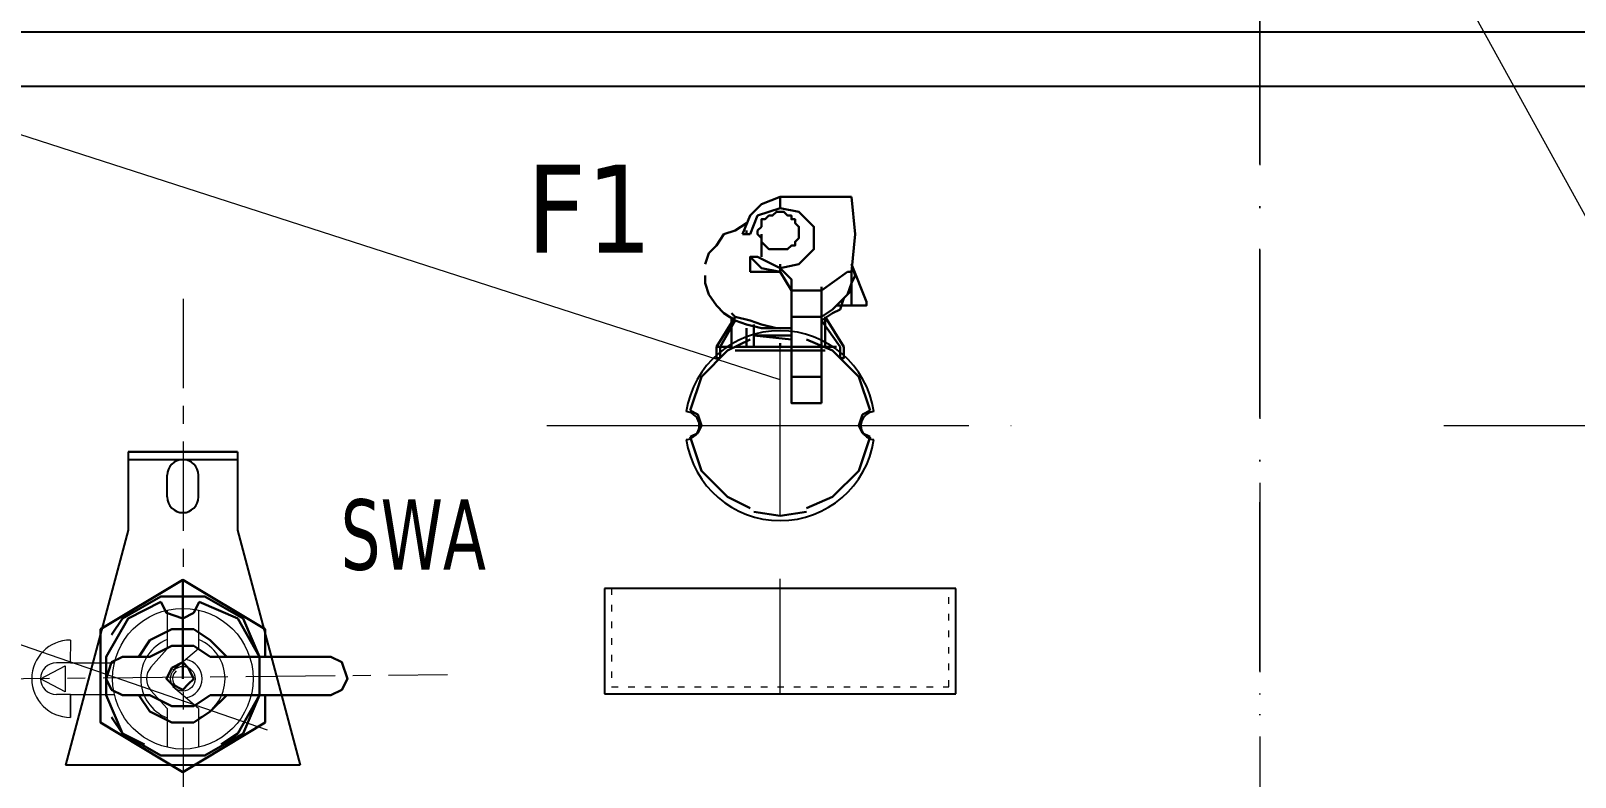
# Model space of a CAD drawing. Header units: millimetres. Extents: x 13152 to 84873, y -6229 to 22177.
# Drawn here: x 29852.2 to 30291.7, y 11458.2 to 11670.4 of the extents above; entities that cross this region are included whole.
import ezdxf

# ---------------------------------------------------------------- set-up
doc = ezdxf.new("R2010")
doc.units = ezdxf.units.MM
doc.header["$LTSCALE"] = 4
for name, pattern in [('ACAD_ISO03W100', [1.18, 0.47, -0.71]), ('ACAD_ISO10W100', [18, 12, -3, 0, -3]), ('CENTERX2', [101.6, 63.5, -12.7, 12.7, -12.7])]:
    doc.linetypes.add(name, pattern=pattern)
doc.layers.add('1', color=12, linetype='Continuous')
for name, color, linetype, lineweight in [('标注、文本', 3, 'Continuous', 25), ('粗实线', 4, 'Continuous', 53), ('铁心', 3, 'Continuous', 0)]:
    doc.layers.add(name, color=color, linetype=linetype, lineweight=lineweight)
doc.styles.add('Tahoma$001', font='tahoma.ttf', dxfattribs={"height": 2.159784})

msp = doc.modelspace()

# ---------------------------------------------------------------- linework, layer by layer
at = {"color": 0, "linetype": 'ByBlock'}
for p, q in [((29879.84, 11550.73), (29879.84, 11528.46)), ((29911.04, 11550.73), (29879.84, 11550.73)), ((29879.84, 11550.73), (29911.04, 11550.73)), ((29911.04, 11550.73), (29911.04, 11528.46)), ((29879.84, 11548.51), (29911.04, 11548.51)), ((29890.98, 11537.88), (29890.98, 11544.05)), ((29899.9, 11537.88), (29899.9, 11544.05)), ((29879.84, 11528.46), (29862.02, 11461.62)), ((29911.04, 11528.46), (29928.86, 11461.62)), ((29928.86, 11461.62), (29862.02, 11461.62))]:
    msp.add_line(p, q, dxfattribs=at)
at = {"color": 0, "linetype": 'ByBlock', "lineweight": 18}
for p, q in [((29890.94, 11505.69), (29890.94, 11494.7)), ((29899.94, 11505.69), (29899.94, 11494.7)), ((29890.94, 11494.7), (29886.36, 11489.51)), ((29890.94, 11494.7), (29889.28, 11492.82)), ((29899.94, 11494.7), (29892.63, 11488.49)), ((29854.94, 11486.2), (29861.94, 11489.91)), ((29863.44, 11490.7), (29859.44, 11490.7)), ((29861.94, 11489.91), (29861.94, 11482.49)), ((29863.44, 11490.7), (29875.95, 11490.7)), ((29861.94, 11482.49), (29854.94, 11486.2)), ((29863.44, 11481.7), (29859.44, 11481.7)), ((29863.44, 11481.7), (29875.95, 11481.7)), ((29863.44, 11481.7), (29863.44, 11475.2)), ((29863.44, 11475.2), (29863.44, 11481.7)), ((29886.36, 11482.89), (29890.94, 11477.7)), ((29899.94, 11477.7), (29892.63, 11483.91)), ((29890.94, 11477.7), (29889.28, 11479.58)), ((29890.94, 11477.7), (29890.94, 11466.71)), ((29899.94, 11477.7), (29899.94, 11466.71))]:
    msp.add_line(p, q, dxfattribs=at)
at = {"lineweight": 15}
msp.add_line((29863.44, 11497.2), (29863.36, 11490.7), dxfattribs=at)
at = {"color": 0, "linetype": 'ByBlock', "lineweight": 18}
for radius in [20, 3.5]:
    msp.add_circle((29895.44, 11486.2), radius, dxfattribs=at)
at = {"color": 0, "linetype": 'ByBlock'}
for centre, start, end in [((29895.44, 11544.05), 0, 180), ((29895.44, 11537.88), 180, 0)]:
    msp.add_arc(centre, 4.46, start, end, dxfattribs=at)
at = {"color": 0, "linetype": 'ByBlock', "lineweight": 18}
for centre, radius, start, end in [((29863.44, 11486.2), 11, 90, 270), ((29895.44, 11486.2), 12, 112.0243, 247.9757), ((29895.44, 11486.2), 12, 292.0243, 67.9757), ((29859.44, 11486.2), 4.5, 90, 270), ((29890.11, 11486.2), 5, 138.5763, 221.4237), ((29895.44, 11486.2), 5.5, 279.2709, 80.7291), ((29895.51, 11486.2), 3, 130.3645, 229.6355)]:
    msp.add_arc(centre, radius, start, end, dxfattribs=at)
at = {"layer": '1', "color": 1, "linetype": 'CENTERX2', "lineweight": 13, "ltscale": 0.1}
for p, q in [((29895.51, 11594.25), (29895.51, 11309.71)), ((29791.45, 11485.67), (29970.72, 11487.41))]:
    msp.add_line(p, q, dxfattribs=at)
at = {"layer": '标注、文本', "color": 1, "linetype": 'ACAD_ISO10W100', "lineweight": 18}
for p, q in [((30201.94, 11488.36), (30201.94, 12160.65)), ((30201.94, 11680.22), (30201.94, 10847.01)), ((30065.43, 11532.56), (30065.43, 11583.77)), ((29999.02, 11558.17), (30131.85, 11558.17)), ((30043.03, 11558.17), (30087.84, 11558.17)), ((30254.32, 11558.17), (30387.15, 11558.17)), ((30201.94, 11541.9), (30201.94, 10759.24)), ((30065.43, 11481.89), (30065.43, 11514.58))]:
    msp.add_line(p, q, dxfattribs=at)
at = {"layer": '标注、文本', "color": 2, "linetype": 'ACAD_ISO03W100', "lineweight": 18}
for p, q in [((29811.94, 11670.17), (30591.94, 11670.17)), ((30017.44, 11511.89), (30017.44, 11483.89)), ((30113.44, 11483.89), (30113.44, 11511.89)), ((30017.44, 11483.89), (30113.44, 11483.89))]:
    msp.add_line(p, q, dxfattribs=at)
at = {"layer": '标注、文本'}
for p, q in [((29811.94, 11670.17), (30591.94, 11670.17)), ((29812.44, 11654.67), (30591.44, 11654.67)), ((30015.44, 11511.89), (30015.44, 11481.89)), ((30115.44, 11511.89), (30015.44, 11511.89)), ((30115.44, 11481.89), (30115.44, 11511.89)), ((30015.44, 11481.89), (30115.44, 11481.89))]:
    msp.add_line(p, q, dxfattribs=at)
for centre, radius, start, end in [((30065.43, 11558.17), 27, 8.496, 171.504), ((30038.43, 11558.17), 4, 274.248, 85.752), ((30092.43, 11558.17), 4, 94.248, 265.752), ((30065.43, 11558.17), 27, 188.496, 351.504)]:
    msp.add_arc(centre, radius, start, end, dxfattribs=at)
at = {"layer": '粗实线', "lineweight": 30}
for points in [[(30065.43, 11623.24), (30060.1, 11621.11), (30056.9, 11617.91), (30054.77, 11612.57)], [(30065.43, 11623.24), (30065.43, 11620.04)], [(30085.7, 11601.9), (30086.77, 11612.57), (30085.7, 11623.24)], [(30065.43, 11620.04), (30059.03, 11617.91), (30056.9, 11612.57)], [(30065.43, 11602.97), (30070.77, 11604.04), (30075.04, 11608.31), (30075.04, 11614.71), (30070.77, 11618.97), (30065.43, 11620.04)], [(30055.83, 11615.77), (30052.63, 11613.64), (30049.43, 11612.57), (30047.3, 11609.37), (30045.17, 11607.24), (30044.1, 11604.04)], [(30055.83, 11615.77), (30052.63, 11613.64), (30049.43, 11612.57), (30047.3, 11609.37), (30045.17, 11607.24), (30044.1, 11604.04)], [(30055.83, 11613.64), (30055.83, 11612.57)], [(30056.9, 11606.17), (30060.1, 11602.97), (30065.43, 11601.9)], [(30059.03, 11606.17), (30056.9, 11606.17), (30056.9, 11601.9)], [(30068.64, 11596.57), (30068.64, 11599.77), (30065.43, 11602.97)], [(30065.43, 11601.9), (30065.43, 11602.97)], [(30077.17, 11589.1), (30080.37, 11591.24), (30082.5, 11593.37), (30084.64, 11595.5), (30085.7, 11598.7), (30086.77, 11600.84), (30085.7, 11604.04)], [(30077.17, 11589.1), (30080.37, 11591.24), (30082.5, 11593.37), (30084.64, 11595.5), (30085.7, 11598.7), (30086.77, 11600.84), (30085.7, 11604.04)], [(30085.7, 11601.9), (30085.7, 11592.3), (30088.9, 11592.3), (30089.97, 11592.3), (30089.97, 11593.37), (30085.7, 11604.04)], [(30044.1, 11600.84), (30044.1, 11598.7), (30045.17, 11595.5), (30047.3, 11592.3), (30049.43, 11590.17), (30052.63, 11588.04), (30055.83, 11586.97), (30060.1, 11585.9), (30064.37, 11585.9), (30068.64, 11585.9)], [(30044.1, 11600.84), (30044.1, 11598.7), (30045.17, 11595.5), (30047.3, 11592.3), (30049.43, 11590.17), (30052.63, 11588.04), (30055.83, 11586.97), (30060.1, 11585.9), (30064.37, 11585.9), (30068.64, 11585.9)], [(30065.43, 11601.9), (30068.64, 11596.57)], [(30085.7, 11601.9), (30084.64, 11601.9), (30077.17, 11596.57)], [(30077.17, 11588.04), (30080.37, 11590.17), (30082.5, 11591.24), (30083.57, 11594.44), (30085.7, 11596.57), (30085.7, 11598.7), (30086.77, 11600.84)], [(30077.17, 11588.04), (30080.37, 11590.17), (30082.5, 11591.24), (30083.57, 11594.44), (30085.7, 11596.57), (30085.7, 11598.7), (30086.77, 11600.84)], [(30072.9, 11564.57), (30068.64, 11564.57), (30068.64, 11596.57)], [(30077.17, 11564.57), (30077.17, 11596.57), (30068.64, 11596.57)], [(30051.57, 11590.17), (30052.63, 11589.1), (30056.9, 11588.04), (30060.1, 11586.97), (30064.37, 11585.9), (30068.64, 11585.9)], [(30051.57, 11590.17), (30052.63, 11589.1), (30056.9, 11588.04), (30060.1, 11586.97), (30064.37, 11585.9), (30068.64, 11585.9)], [(30085.7, 11592.3), (30081.44, 11592.3)], [(30051.57, 11580.57), (30047.3, 11580.57), (30052.63, 11589.1)], [(30048.37, 11580.57), (30052.63, 11588.04)], [(30056.9, 11582.7), (30050.5, 11579.5), (30043.03, 11572.03), (30039.83, 11562.43)], [(30091.04, 11562.43), (30087.84, 11572.03), (30080.37, 11579.5), (30072.9, 11582.7)], [(30047.3, 11580.57), (30047.3, 11577.37), (30048.37, 11577.37), (30048.37, 11580.57)], [(30083.57, 11580.57), (30083.57, 11577.37), (30082.5, 11577.37), (30082.5, 11580.57)], [(30039.83, 11554.97), (30041.97, 11556.03), (30043.03, 11558.17), (30041.97, 11561.37), (30039.83, 11562.43)], [(30091.04, 11562.43), (30088.9, 11561.37), (30087.84, 11558.17), (30088.9, 11556.03), (30091.04, 11554.97)], [(30039.83, 11554.97), (30043.03, 11545.36), (30050.5, 11537.9), (30056.9, 11534.7)], [(30072.9, 11534.7), (30080.37, 11537.9), (30087.84, 11545.36), (30091.04, 11554.97)], [(30057.97, 11533.63), (30065.43, 11532.56), (30072.9, 11533.63)], [(29895.44, 11486.2), (29895.44, 11514.29), (29872.03, 11500.25)], [(29895.44, 11514.29), (29918.85, 11500.25), (29918.85, 11492.44)], [(29889.2, 11508.05), (29879.83, 11503.37), (29873.59, 11492.44), (29873.59, 11481.52), (29878.27, 11470.59), (29884.52, 11467.47)], [(29917.29, 11492.44), (29912.61, 11503.37), (29901.68, 11509.61), (29889.2, 11509.61), (29878.27, 11503.37), (29875.15, 11498.69)], [(29889.2, 11508.05), (29890.76, 11504.93), (29895.44, 11503.37), (29898.56, 11504.93), (29900.12, 11508.05)], [(29906.36, 11467.47), (29911.05, 11470.59), (29917.29, 11481.52), (29917.29, 11492.44), (29911.05, 11503.37), (29900.12, 11508.05)], [(29918.85, 11473.72), (29895.44, 11459.67), (29872.03, 11473.72), (29872.03, 11500.25)], [(29907.92, 11492.44), (29903.24, 11497.12), (29898.56, 11500.25), (29892.32, 11500.25), (29886.08, 11497.12), (29882.96, 11492.44)], [(29903.24, 11492.44), (29898.56, 11495.56), (29892.32, 11495.56), (29886.08, 11492.44)], [(29878.27, 11492.44), (29875.15, 11490.88), (29873.59, 11486.2), (29875.15, 11483.08), (29878.27, 11481.52)], [(29937.58, 11481.52), (29940.7, 11483.08), (29942.26, 11486.2), (29940.7, 11490.88), (29937.58, 11492.44)], [(29875.15, 11475.28), (29878.27, 11470.59), (29889.2, 11464.35), (29901.68, 11464.35), (29912.61, 11470.59), (29917.29, 11481.52)], [(29882.96, 11481.52), (29886.08, 11476.84), (29892.32, 11473.72), (29898.56, 11473.72), (29903.24, 11476.84), (29907.92, 11481.52)], [(29886.08, 11481.52), (29892.32, 11478.4), (29898.56, 11478.4), (29903.24, 11481.52)], [(29918.85, 11481.52), (29918.85, 11473.72)]]:
    msp.add_lwpolyline(points, dxfattribs=at)
for points in [[(30065.43, 11618.97), (30064.37, 11618.97), (30063.3, 11617.91), (30062.23, 11617.91), (30061.17, 11616.84), (30060.1, 11616.84), (30060.1, 11615.77), (30060.1, 11614.71), (30059.03, 11613.64), (30059.03, 11612.57), (30060.1, 11611.51), (30060.1, 11610.44), (30061.17, 11609.37), (30062.23, 11608.31), (30063.3, 11608.31), (30064.37, 11608.31), (30065.43, 11608.31), (30066.5, 11608.31), (30067.57, 11608.31), (30068.64, 11609.37), (30069.7, 11609.37), (30069.7, 11610.44), (30070.77, 11611.51), (30070.77, 11612.57), (30070.77, 11613.64), (30070.77, 11614.71), (30069.7, 11615.77), (30069.7, 11616.84), (30068.64, 11616.84), (30068.64, 11617.91), (30067.57, 11617.91), (30066.5, 11618.97)], [(30078.24, 11580.57), (30078.24, 11581.64)], [(29898.56, 11486.2), (29897, 11489.32), (29895.44, 11490.88), (29892.32, 11489.32), (29890.76, 11486.2), (29892.32, 11484.64), (29895.44, 11483.08), (29897, 11484.64)]]:
    msp.add_lwpolyline(points, close=True, dxfattribs=at)
for points in [[(30065.43, 11623.24), (30065.43, 11623.24), (30085.7, 11623.24), (30085.7, 11623.24)], [(30054.77, 11612.57), (30054.77, 11612.57), (30056.9, 11612.57), (30056.9, 11612.57)], [(30060.1, 11612.57), (30060.1, 11612.57), (30060.1, 11606.17), (30060.1, 11606.17)], [(30059.03, 11606.17), (30059.03, 11606.17), (30065.43, 11602.97), (30065.43, 11602.97)], [(30065.43, 11604.04), (30065.43, 11604.04), (30065.43, 11602.97), (30065.43, 11602.97)], [(30065.43, 11601.9), (30065.43, 11601.9), (30056.9, 11601.9), (30056.9, 11601.9)], [(30077.17, 11596.57), (30077.17, 11596.57), (30077.17, 11597.64), (30077.17, 11597.64)], [(30051.57, 11580.57), (30051.57, 11580.57), (30051.57, 11589.1), (30051.57, 11589.1)], [(30055.83, 11580.57), (30055.83, 11580.57), (30055.83, 11585.9), (30055.83, 11585.9)], [(30057.97, 11580.57), (30057.97, 11580.57), (30057.97, 11586.97), (30057.97, 11586.97)], [(30068.64, 11589.1), (30068.64, 11589.1), (30077.17, 11589.1), (30077.17, 11589.1)], [(30082.5, 11580.57), (30082.5, 11580.57), (30077.17, 11588.04), (30077.17, 11588.04)], [(30078.24, 11580.57), (30078.24, 11580.57), (30078.24, 11589.1), (30078.24, 11589.1)], [(30083.57, 11580.57), (30083.57, 11580.57), (30078.24, 11589.1), (30078.24, 11589.1)], [(30057.97, 11583.77), (30057.97, 11583.77), (30068.64, 11582.7), (30068.64, 11582.7)], [(30057.97, 11583.77), (30057.97, 11583.77), (30068.64, 11583.77), (30068.64, 11583.77)], [(30065.43, 11580.57), (30065.43, 11580.57), (30065.43, 11581.64), (30065.43, 11581.64)], [(30052.63, 11580.57), (30052.63, 11580.57), (30065.43, 11580.57), (30065.43, 11580.57)], [(30055.83, 11580.57), (30055.83, 11580.57), (30052.63, 11580.57), (30052.63, 11580.57)], [(30052.63, 11579.5), (30052.63, 11579.5), (30078.24, 11579.5), (30078.24, 11579.5)], [(30064.37, 11580.57), (30064.37, 11580.57), (30081.44, 11580.57), (30081.44, 11580.57)], [(30078.24, 11580.57), (30078.24, 11580.57), (30065.43, 11580.57), (30065.43, 11580.57)], [(30068.64, 11572.03), (30068.64, 11572.03), (30077.17, 11572.03), (30077.17, 11572.03)], [(30068.64, 11564.57), (30068.64, 11564.57), (30077.17, 11564.57), (30077.17, 11564.57)], [(29878.27, 11492.44), (29878.27, 11492.44), (29886.08, 11492.44), (29886.08, 11492.44)], [(29903.24, 11492.44), (29903.24, 11492.44), (29937.58, 11492.44), (29937.58, 11492.44)], [(29878.27, 11481.52), (29878.27, 11481.52), (29886.08, 11481.52), (29886.08, 11481.52)], [(29903.24, 11481.52), (29903.24, 11481.52), (29937.58, 11481.52), (29937.58, 11481.52)]]:
    msp.add_open_spline(points, degree=3, dxfattribs=at)
at = {"layer": '铁心', "lineweight": 13}
for points in [[(30320.39, 11571.17), (29827.91, 12463.02), (29827.91, 12463.02)], [(30065.43, 11571.17), (29380.26, 11792.17), (29380.26, 11792.17)], [(29919.58, 11471.56), (29391.85, 11653.75), (29391.85, 11653.75)]]:
    msp.add_lwpolyline(points, dxfattribs=at)

# ---------------------------------------------------------------- texts
at = {"layer": '标注、文本', "lineweight": 13, "style": 'Tahoma$001'}
msp.add_text('F1', height=25, dxfattribs=at).set_placement((29993.26, 11607.38))
at = {"layer": '标注、文本', "style": 'Tahoma$001', "width": 0.76}
msp.add_text('SWA', height=20, dxfattribs=at).set_placement((29940.35, 11517.21))

doc.saveas('drawing.dxf')
